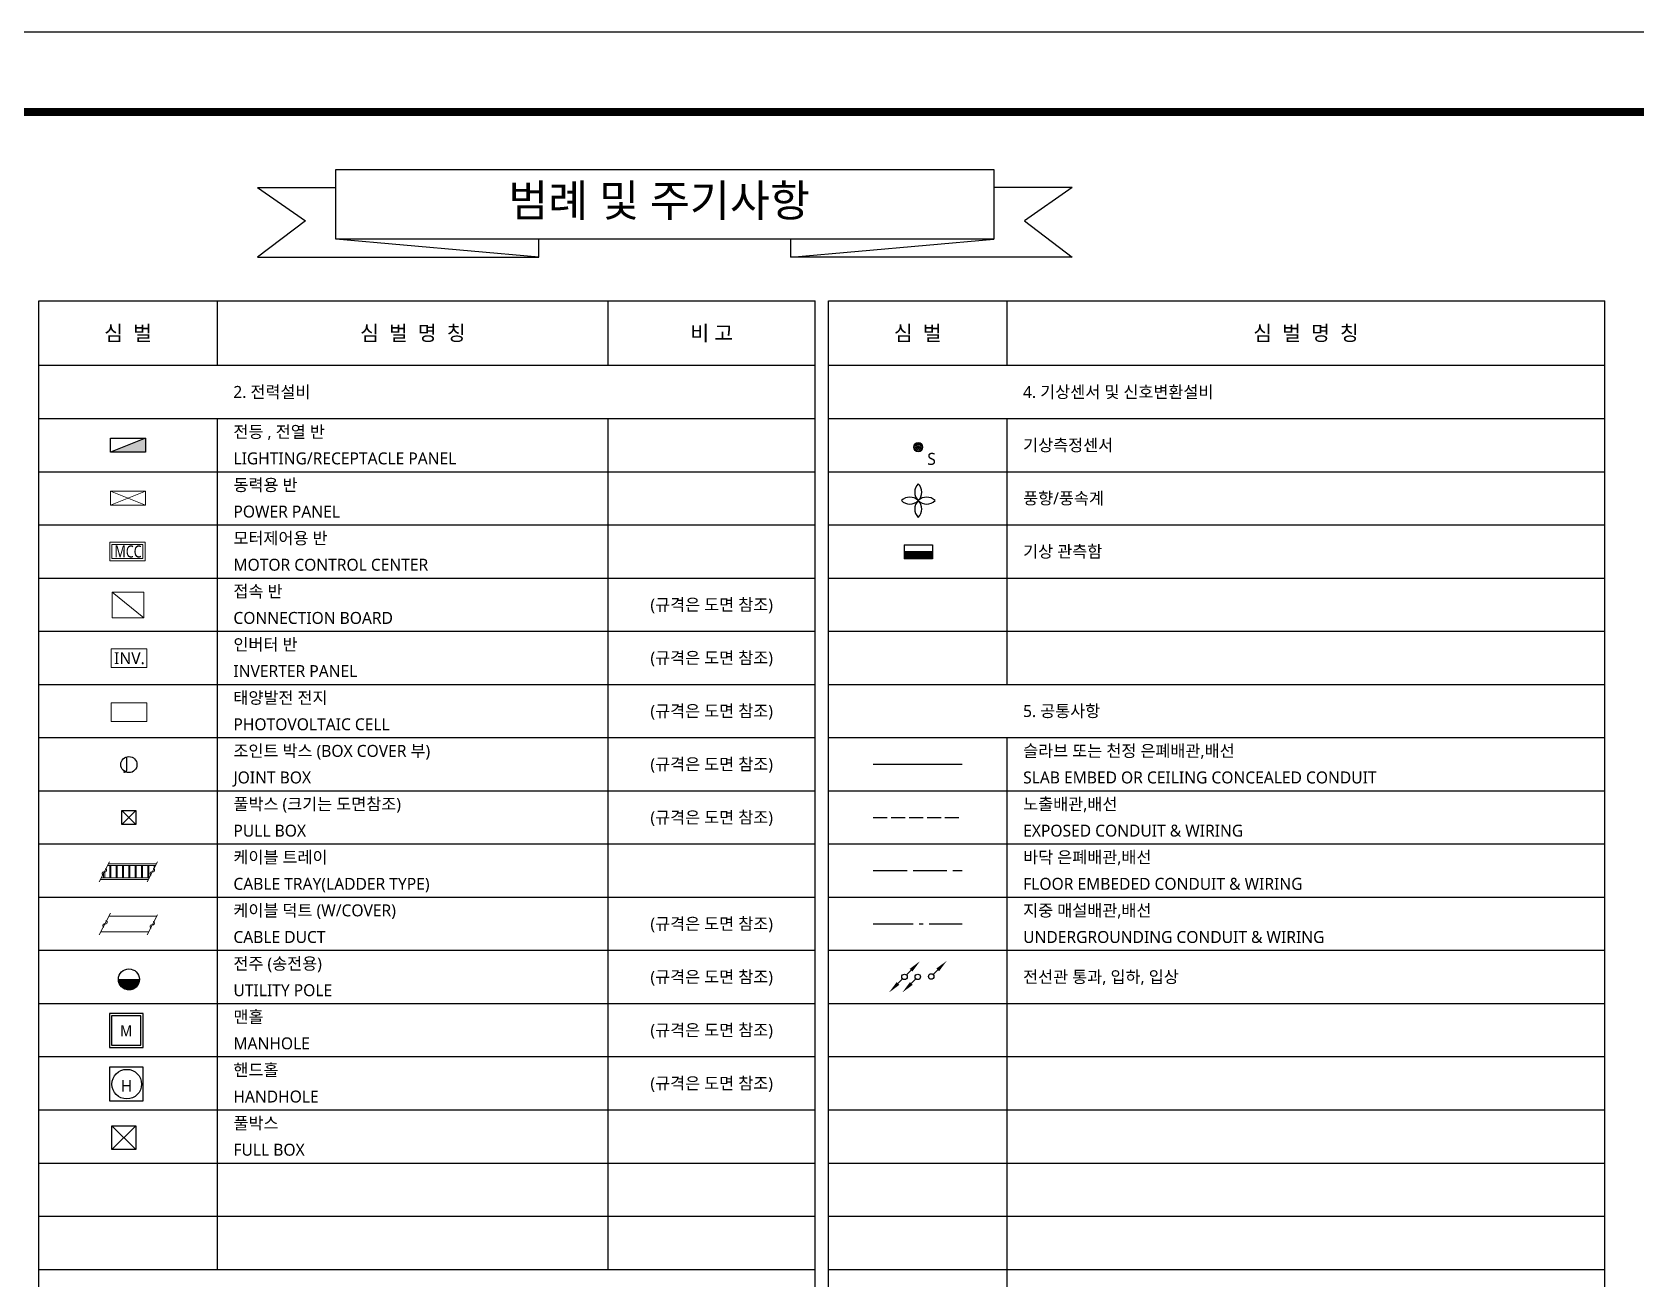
# Model space of a CAD drawing. Header units: millimetres. Extents: x 10297564 to 11610295, y -9287743 to -8409454.
# Drawn here: x 10492445 to 10532665, y -8602893 to -8571632 of the extents above; entities that cross this region are included whole.
import ezdxf
from ezdxf.enums import TextEntityAlignment as Align

# ---------------------------------------------------------------- set-up
doc = ezdxf.new("R2010")
doc.units = ezdxf.units.MM
doc.header["$LTSCALE"] = 100
for name, pattern in [('CEN3', [14, 10, -1.5, 1, -1.5]), ('LH3', [4.5, 3.5, -1]), ('LH5', [10, 8.5, -1.5])]:
    doc.linetypes.add(name, pattern=pattern)
for name, color, linetype in [('2', 7, 'Continuous'), ('BOX', 7, 'Continuous'), ('BOX_Def', 8, 'Continuous'), ('LEGEND', 1, 'Continuous'), ('LINE', 2, 'Continuous'), ('Sym', 2, 'Continuous'), ('text', 7, 'Continuous')]:
    doc.layers.add(name, color=color, linetype=linetype)
doc.layers.add('TITLE', color=7, linetype='Continuous', lineweight=0)
doc.styles.add('MG', font='malgun.ttf')

# ---------------------------------------------------------------- blocks, each defined once
blk = doc.blocks.new('A$C78AD5414')
at = {"layer": 'BOX', "const_width": 2}
blk.add_lwpolyline([(40, 20), (40, 574), (811, 574), (811, 20)], close=True, dxfattribs=at)
at = {"layer": 'BOX_Def'}
blk.add_lwpolyline([(0, 0), (841, 0), (841, 594), (0, 594)], close=True, dxfattribs=at)
blk = doc.blocks.new('UP')
at = {"layer": '2'}
blk.add_line((352, 363), (64, 74), dxfattribs=at)
at = {"layer": '2', "linetype": 'Continuous'}
blk.add_lwpolyline([(208, 219, 120, 0, 0), (491, 502, 0, 0, 0)], format="xyseb", dxfattribs=at)
at = {"layer": '2'}
blk.add_circle((5, 11), 86.4, dxfattribs=at)

msp = doc.modelspace()

# ---------------------------------------------------------------- hatches: boundary and pattern name
msp.add_hatch(color=256).paths.add_polyline_path([(10495291.7, -8582163.1), (10495291.7, -8581810.9), (10494411.1, -8582163.1)])
h = msp.add_hatch()
h.set_pattern_fill('ANSI31', color=256, scale=10)
h.set_pattern_definition([(45, (10469985.1893, -8567002.1333), (-0.883883476, 0.883883476), [])])
h.paths.add_polyline_path([(10495136.2, -8595381.9), (10494609.8, -8595381.9, 1)])

# ---------------------------------------------------------------- linework, layer by layer
for p, q in [((10494411.1, -8582163.1), (10494411.1, -8581810.9)), ((10495291.7, -8581810.9), (10494411.1, -8582163.1)), ((10494411.1, -8581810.9), (10495291.7, -8581810.9)), ((10495291.7, -8581810.9), (10495291.7, -8582163.1)), ((10495291.7, -8582163.1), (10494411.1, -8582163.1)), ((10514310.8, -8584483.9), (10515023.2, -8584483.9)), ((10514310.8, -8584483.9), (10514310.8, -8584840.1)), ((10515023.2, -8584483.9), (10515023.2, -8584840.1)), ((10515023.2, -8584662), (10514310.8, -8584662)), ((10515023.2, -8584673.9), (10514310.8, -8584673.9)), ((10515023.2, -8584685.7), (10514310.8, -8584685.7)), ((10515023.2, -8584697.6), (10514310.8, -8584697.6)), ((10515023.2, -8584709.5), (10514310.8, -8584709.5)), ((10515023.2, -8584721.3), (10514310.8, -8584721.3)), ((10515023.2, -8584733.2), (10514310.8, -8584733.2)), ((10515023.2, -8584745.1), (10514310.8, -8584745.1)), ((10515023.2, -8584757), (10514310.8, -8584757)), ((10515023.2, -8584768.8), (10514310.8, -8584768.8)), ((10515023.2, -8584780.7), (10514310.8, -8584780.7)), ((10515023.2, -8584792.6), (10514310.8, -8584792.6)), ((10515023.2, -8584804.5), (10514310.8, -8584804.5)), ((10515023.2, -8584816.3), (10514310.8, -8584816.3)), ((10515023.2, -8584828.2), (10514310.8, -8584828.2)), ((10515023.2, -8584840.1), (10514310.8, -8584840.1)), ((10515020.2, -8584662), (10514313.8, -8584662)), ((10495047.4, -8591147.8), (10494698.6, -8591496.5)), ((10494698.6, -8591147.8), (10495047.4, -8591496.5)), ((10494698.6, -8591496.5), (10494698.6, -8591147.8)), ((10494698.6, -8591147.8), (10495047.4, -8591147.8)), ((10495047.4, -8591147.8), (10495047.4, -8591496.5))]:
    msp.add_line(p, q)
at = {"lineweight": 0}
for p, q in [((10494411.1, -8583144.2), (10495291.7, -8583496.5)), ((10495291.7, -8583144.2), (10494411.1, -8583144.2)), ((10495291.7, -8583144.2), (10494411.1, -8583496.5)), ((10494411.1, -8583144.2), (10494411.1, -8583496.5)), ((10495291.7, -8583496.5), (10495291.7, -8583144.2)), ((10494411.1, -8583496.5), (10495291.7, -8583496.5)), ((10494384.3, -8592438.3), (10494128.1, -8592937.5)), ((10494339.4, -8592525.8), (10495542.2, -8592525.8)), ((10494397.5, -8592525.8), (10494397.5, -8592834)), ((10494423.9, -8592525.8), (10494423.9, -8592834)), ((10494556, -8592525.8), (10494556, -8592834)), ((10494582.4, -8592525.8), (10494582.4, -8592834)), ((10494714.5, -8592525.8), (10494714.5, -8592834)), ((10494740.9, -8592525.8), (10494740.9, -8592834)), ((10494873, -8592525.8), (10494873, -8592834)), ((10494899.4, -8592525.8), (10494899.4, -8592834)), ((10495031.5, -8592525.8), (10495031.5, -8592834)), ((10495057.9, -8592525.8), (10495057.9, -8592834)), ((10495190, -8592525.8), (10495190, -8592834)), ((10495216.4, -8592525.8), (10495216.4, -8592834)), ((10495587.1, -8592438.3), (10495330.9, -8592937.5)), ((10495348.5, -8592525.8), (10495348.5, -8592834)), ((10495374.9, -8592525.8), (10495374.9, -8592834)), ((10495507, -8592525.8), (10495507, -8592594.4)), ((10495533.4, -8592525.8), (10495533.4, -8592542.9)), ((10494181.2, -8592834), (10495384, -8592834)), ((10494239, -8592721.4), (10494239, -8592834)), ((10494265.4, -8592669.9), (10494265.4, -8592834)), ((10494127.5, -8594264.4), (10494415.7, -8593726)), ((10495586.6, -8593765.1), (10495330.3, -8594264.4))]:
    msp.add_line(p, q, dxfattribs=at)
at = {"linetype": 'Continuous', "lineweight": 0}
for p, q in [((10494362, -8592481.8), (10495564.8, -8592481.8)), ((10494158.6, -8592878), (10495361.5, -8592878)), ((10494378.4, -8593795.5), (10495571, -8593795.5)), ((10494166.4, -8594191.7), (10495367.6, -8594191.7))]:
    msp.add_line(p, q, dxfattribs=at)
at = {"lineweight": 0}
msp.add_lwpolyline([(10494455.9, -8586321.4), (10495246.9, -8586321.4), (10495246.9, -8585674.1), (10494455.9, -8585674.1)], close=True, dxfattribs=at)
msp.add_lwpolyline([(10494455.9, -8585674.1), (10495246.9, -8586321.4)], dxfattribs=at)
for points in [[(10494383.3, -8597090), (10495231.4, -8597090), (10495231.4, -8596241.9), (10494383.3, -8596241.9)], [(10494439.9, -8597033.5), (10495174.9, -8597033.5), (10495174.9, -8596298.4), (10494439.9, -8596298.4)], [(10495231.4, -8597583.5), (10494383.3, -8597583.5), (10494383.3, -8598431.6), (10495231.4, -8598431.6)]]:
    msp.add_lwpolyline(points, close=True)
msp.add_lwpolyline([(10494446.7, -8599051.5), (10495046.7, -8599051.5), (10495046.7, -8599651.5), (10494446.7, -8599651.5), (10494446.7, -8599051.5), (10495046.7, -8599651.5), (10494446.7, -8599651.5), (10495046.7, -8599051.5)])
at = {"color": 2, "linetype": 'Continuous', "lineweight": 0}
msp.add_circle((10514667, -8582036.9), 119.1, dxfattribs=at)
at = {"color": 2}
for radius in [107.1, 75, 42.9, 10.7]:
    msp.add_circle((10514667, -8582036.9), radius, dxfattribs=at)
msp.add_circle((10494819.1, -8598009.4), 371.2)
at = {"lineweight": 0}
for centre, start, end in [((10494243.1, -8592730), 72.75854, 252.75854), ((10494269.2, -8592645.9), 252.75854, 72.75854), ((10495446, -8592730), 72.75854, 252.75854), ((10495472.1, -8592645.9), 252.75854, 72.75854), ((10494259.3, -8594035.7), 72.75854, 252.75854), ((10494285.4, -8593951.6), 252.75854, 72.75854), ((10495445.4, -8594056.8), 72.75854, 252.75854), ((10495471.5, -8593972.7), 252.75854, 72.75854)]:
    msp.add_arc(centre, 44, start, end, dxfattribs=at)
at = {"layer": 'LEGEND', "color": 4, "ltscale": 0.5}
msp.add_line((10513538.3, -8589987), (10515773, -8589987), dxfattribs=at)
at = {"layer": 'LEGEND', "color": 4, "linetype": 'LH3'}
msp.add_line((10513538.3, -8591320.3), (10515773, -8591320.3), dxfattribs=at)
at = {"layer": 'LEGEND', "color": 4, "linetype": 'LH5'}
msp.add_line((10513538.3, -8592653.7), (10515773, -8592653.7), dxfattribs=at)
at = {"layer": 'LEGEND', "color": 4, "linetype": 'CEN3'}
msp.add_line((10513538.3, -8593987), (10515773, -8593987), dxfattribs=at)
at = {"layer": 'LINE', "color": 31}
for p, q in [((10500065, -8575079.5), (10516563, -8575079.5)), ((10500065, -8576825.6), (10500065, -8575079.5)), ((10516563, -8575079.5), (10516563, -8576825.6)), ((10498100.6, -8575525.7), (10499298.5, -8576360.4)), ((10498100.6, -8575525.7), (10500065, -8575525.7)), ((10518527.5, -8575525.7), (10516563, -8575525.7)), ((10518527.5, -8575525.7), (10517329.5, -8576360.4)), ((10499298.5, -8576360.4), (10498100.6, -8577271.8)), ((10517329.5, -8576360.4), (10518527.5, -8577271.8)), ((10516563, -8576825.6), (10500065, -8576825.6)), ((10505156.4, -8577271.8), (10500065, -8576825.6)), ((10505156.4, -8577271.8), (10505156.4, -8576825.6)), ((10511471.6, -8577271.8), (10516563, -8576825.6)), ((10511471.6, -8577271.8), (10511471.6, -8576825.6)), ((10498100.6, -8577271.8), (10505156.4, -8577271.8)), ((10518527.5, -8577271.8), (10511471.6, -8577271.8)), ((10492611.6, -8623987), (10492611.6, -8578370.2)), ((10492611.6, -8578370.2), (10512082.5, -8578370.2)), ((10497091.2, -8579987), (10497091.2, -8578370.2)), ((10506892.9, -8579987), (10506892.9, -8578370.2)), ((10506892.9, -8579987), (10506892.9, -8578370.2)), ((10512082.5, -8623987), (10512082.5, -8578370.2)), ((10512415.9, -8623987), (10512415.9, -8578370.2)), ((10512415.9, -8578370.2), (10531886.8, -8578370.2)), ((10516895.4, -8579987), (10516895.4, -8578370.2)), ((10531886.8, -8623987), (10531886.8, -8578370.2)), ((10492611.6, -8579987), (10512082.5, -8579987)), ((10512415.9, -8579987), (10531886.8, -8579987)), ((10492611.6, -8581320.3), (10512082.5, -8581320.3)), ((10497091.2, -8602653.7), (10497091.2, -8581320.3)), ((10506892.9, -8602653.7), (10506892.9, -8581320.3)), ((10506892.9, -8602653.7), (10506892.9, -8581320.3)), ((10512415.9, -8581320.3), (10531886.8, -8581320.3)), ((10516895.4, -8587987), (10516895.4, -8581320.3)), ((10492611.6, -8582653.7), (10512082.5, -8582653.7)), ((10512415.9, -8582653.7), (10531886.8, -8582653.7)), ((10492611.6, -8583987), (10512082.5, -8583987)), ((10512415.9, -8583987), (10531886.8, -8583987)), ((10492611.6, -8585320.3), (10512082.5, -8585320.3)), ((10512415.9, -8585320.3), (10531886.8, -8585320.3)), ((10492611.6, -8586653.7), (10512082.5, -8586653.7)), ((10512415.9, -8586653.7), (10531886.8, -8586653.7)), ((10492611.6, -8587987), (10512082.5, -8587987)), ((10512415.9, -8587987), (10531886.8, -8587987)), ((10492611.6, -8589320.3), (10512082.5, -8589320.3)), ((10512415.9, -8589320.3), (10531886.8, -8589320.3)), ((10516895.4, -8623987), (10516895.4, -8589320.3)), ((10492611.6, -8590653.7), (10512082.5, -8590653.7)), ((10512415.9, -8590653.7), (10531886.8, -8590653.7)), ((10492611.6, -8591987), (10512082.5, -8591987)), ((10512415.9, -8591987), (10531886.8, -8591987)), ((10492611.6, -8593320.3), (10512082.5, -8593320.3)), ((10512415.9, -8593320.3), (10531886.8, -8593320.3)), ((10492611.6, -8594653.7), (10512082.5, -8594653.7)), ((10512415.9, -8594653.7), (10531886.8, -8594653.7)), ((10492611.6, -8595987), (10512082.5, -8595987)), ((10512415.9, -8595987), (10531886.8, -8595987)), ((10492611.6, -8597320.3), (10512082.5, -8597320.3)), ((10512415.9, -8597320.3), (10531886.8, -8597320.3)), ((10492611.6, -8598653.7), (10512082.5, -8598653.7)), ((10512415.9, -8598653.7), (10531886.8, -8598653.7)), ((10492611.6, -8599987), (10512082.5, -8599987)), ((10512415.9, -8599987), (10531886.8, -8599987)), ((10492611.6, -8601320.3), (10512082.5, -8601320.3)), ((10512415.9, -8601320.3), (10531886.8, -8601320.3)), ((10492611.6, -8602653.7), (10512082.5, -8602653.7)), ((10512415.9, -8602653.7), (10531886.8, -8602653.7))]:
    msp.add_line(p, q, dxfattribs=at)
at = {"layer": 'Sym', "color": 7, "lineweight": 0}
for p, q in [((10494391.5, -8584418.5), (10495283, -8584418.5)), ((10494391.5, -8584888.8), (10494391.5, -8584418.5)), ((10494448.5, -8584475.5), (10495226, -8584475.5)), ((10494448.5, -8584831.8), (10494448.5, -8584475.5)), ((10495226, -8584475.5), (10495226, -8584831.8)), ((10495283, -8584418.5), (10495283, -8584888.8)), ((10495283, -8584888.8), (10494391.5, -8584888.8)), ((10495226, -8584831.8), (10494448.5, -8584831.8)), ((10494427.2, -8587096.6), (10495318.8, -8587096.6)), ((10494427.2, -8587566.9), (10494427.2, -8587096.6)), ((10495318.8, -8587096.6), (10495318.8, -8587566.9)), ((10495318.8, -8587566.9), (10494427.2, -8587566.9)), ((10494427.2, -8588448.1), (10495318.8, -8588448.1)), ((10494427.2, -8588918.3), (10494427.2, -8588448.1)), ((10495318.8, -8588448.1), (10495318.8, -8588918.3)), ((10495318.8, -8588918.3), (10494427.2, -8588918.3))]:
    msp.add_line(p, q, dxfattribs=at)
at = {"layer": 'Sym', "color": 2}
msp.add_line((10495047.4, -8591496.5), (10494698.6, -8591496.5), dxfattribs=at)
for centre, radius in [((10494873, -8589997.2), 202.5), ((10494873, -8595381.9), 263.2)]:
    msp.add_circle(centre, radius, dxfattribs=at)
at = {"layer": 'Sym', "color": 7}
for centre, start, end in [((10514456.2, -8583167.9), 225, 45), ((10514456.2, -8583589.5), 315, 135), ((10514877.8, -8583167.9), 135, 315), ((10514877.8, -8583589.5), 45, 225)]:
    msp.add_arc(centre, 298.1, start, end, dxfattribs=at)

# ---------------------------------------------------------------- block references
at = {"linetype": 'Continuous', "xscale": 0.7999999998137355, "yscale": 0.7999999998137355, "zscale": 0.7999999998137355}
for p in [(10514318.6, -8595329.4), (10514989, -8595320.3)]:
    msp.add_blockref('UP', p, dxfattribs=at)
at = {"linetype": 'Continuous', "xscale": 0.7999999998137355, "yscale": 0.7999999998137355, "zscale": 0.7999999998137355, "rotation": 180}
for p in [(10514326, -8595311.2), (10514659.4, -8595311.2)]:
    msp.add_blockref('UP', p, dxfattribs=at)
at = {"layer": 'TITLE', "color": 4, "xscale": 100, "yscale": 100, "zscale": 100}
msp.add_blockref('A$C78AD5414', (10465764, -8631031.8), dxfattribs=at)

# ---------------------------------------------------------------- texts
at = {"style": 'MG'}
for s, p in [('S', (10514893.7, -8582482.7)), ('J', (10494762.5, -8590125.2))]:
    msp.add_text(s, height=300, dxfattribs=at).set_placement(p)
at = {"style": 'MG', "width": 0.9}
msp.add_text('M', height=282.7, dxfattribs=at).set_placement((10494804.5, -8596673.4), align=Align.MIDDLE_CENTER)
at = {"color": 7, "style": 'MG'}
msp.add_text('H', height=300, dxfattribs=at).set_placement((10494812.2, -8598201.8), align=Align.CENTER)
at = {"layer": 'Sym', "color": 2, "lineweight": 0, "style": 'MG', "width": 0.8}
msp.add_text('MCC', height=300, dxfattribs=at).set_placement((10494851.4, -8584653.7), align=Align.MIDDLE)
at = {"layer": 'Sym', "color": 2, "lineweight": 0, "style": 'MG'}
msp.add_text('INV.', height=300, dxfattribs=at).set_placement((10494887.2, -8587331.8), align=Align.MIDDLE)
at = {"layer": 'text', "style": 'MG'}
msp.add_text('범례 및 주기사항', height=800, dxfattribs=at).set_placement((10508168.5, -8576255.1), align=Align.CENTER)
at = {"layer": 'text', "color": 3, "style": 'MG'}
for s, p in [('심  벌', (10494851.4, -8579178.6)), ('심  벌  명  칭', (10501992.1, -8579178.6)), ('비 고', (10509487.7, -8579178.6)), ('심  벌', (10514655.7, -8579178.6)), ('심  벌  명  칭', (10524391.1, -8579178.6))]:
    msp.add_text(s, height=375, dxfattribs=at).set_placement(p, align=Align.MIDDLE_CENTER)
for s, p in [('2. 전력설비', (10497491.4, -8580653.7)), ('4. 기상센서 및 신호변환설비', (10517295.7, -8580653.7)), ('5. 공통사항', (10517295.7, -8588653.7))]:
    msp.add_text(s, height=300, dxfattribs=at).set_placement(p, align=Align.MIDDLE_LEFT)
at = {"layer": 'text', "style": 'MG'}
for s, p in [('전등 , 전열 반', (10497493.9, -8581653.7)), ('기상측정센서', (10517298.2, -8581987)), ('LIGHTING/RECEPTACLE PANEL', (10497493.9, -8582320.3)), ('동력용 반', (10497493.9, -8582987)), ('풍향/풍속계', (10517298.2, -8583320.3)), ('POWER PANEL', (10497493.9, -8583653.7)), ('모터제어용 반', (10497493.9, -8584320.3)), ('기상 관측함', (10517298.2, -8584653.7)), ('MOTOR CONTROL CENTER', (10497493.9, -8584987)), ('접속 반', (10497493.9, -8585653.7)), ('CONNECTION BOARD', (10497493.9, -8586320.3)), ('인버터 반', (10497493.9, -8586987)), ('INVERTER PANEL', (10497493.9, -8587653.7)), ('태양발전 전지', (10497493.9, -8588320.3)), ('PHOTOVOLTAIC CELL', (10497493.9, -8588987)), ('조인트 박스 (BOX COVER 부)', (10497493.9, -8589653.7)), ('슬라브 또는 천정 은폐배관,배선', (10517298.2, -8589653.7)), ('JOINT BOX', (10497493.9, -8590320.3)), ('SLAB EMBED OR CEILING CONCEALED CONDUIT', (10517298.2, -8590320.3)), ('풀박스 (크기는 도면참조)', (10497493.9, -8590987)), ('노출배관,배선', (10517298.2, -8590987)), ('PULL BOX', (10497493.9, -8591653.7)), ('EXPOSED CONDUIT & WIRING', (10517298.2, -8591653.7)), ('케이블 트레이', (10497493.9, -8592320.3)), ('바닥 은폐배관,배선', (10517298.2, -8592320.3)), ('CABLE TRAY(LADDER TYPE)', (10497493.9, -8592987)), ('FLOOR EMBEDED CONDUIT & WIRING', (10517298.2, -8592987)), ('케이블 덕트 (W/COVER)', (10497493.9, -8593653.7)), ('지중 매설배관,배선', (10517298.2, -8593653.7)), ('CABLE DUCT', (10497493.9, -8594320.3)), ('UNDERGROUNDING CONDUIT & WIRING', (10517298.2, -8594320.3)), ('전주 (송전용)', (10497493.9, -8594987)), ('전선관 통과, 입하, 입상', (10517298.2, -8595320.3)), ('UTILITY POLE', (10497493.9, -8595653.7)), ('맨홀', (10497493.9, -8596320.3)), ('MANHOLE', (10497493.9, -8596987)), ('핸드홀', (10497493.9, -8597653.7)), ('HANDHOLE', (10497493.9, -8598320.3)), ('풀박스', (10497493.9, -8598987)), ('FULL BOX', (10497493.9, -8599653.7))]:
    msp.add_text(s, height=300, dxfattribs=at).set_placement(p, align=Align.MIDDLE_LEFT)
for p in [(10509487.7, -8585987), (10509487.7, -8587320.3), (10509487.7, -8588653.7), (10509487.7, -8589987), (10509487.7, -8591320.3), (10509487.7, -8593987), (10509487.7, -8595320.3), (10509487.7, -8596653.7), (10509487.7, -8597987)]:
    msp.add_text('(규격은 도면 참조)', height=300, dxfattribs=at).set_placement(p, align=Align.MIDDLE_CENTER)

doc.saveas('drawing.dxf')
